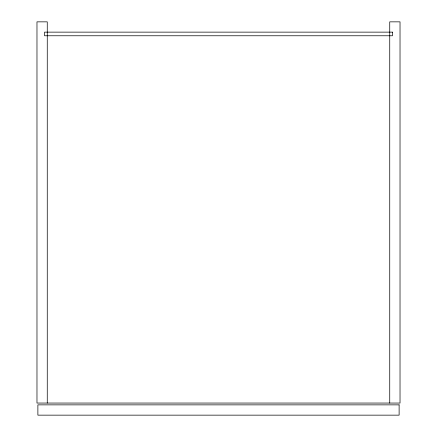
<?xml version="1.0" encoding="UTF-8"?>
<svg xmlns="http://www.w3.org/2000/svg" width="437" height="437" viewBox="0 0 437 437"><rect width="100%" height="100%" fill="white"/><g stroke="black" fill="none" stroke-linecap="round" stroke-linejoin="round"><path stroke-width="0.66" d="M389.738 403.051L389.738 21.85L400.024 21.85L400.024 403.051L36.976 403.051L36.976 21.85L47.262 21.85L47.262 403.051M392.459 32.136L44.541 32.136L44.541 35.768L392.459 35.768L392.459 32.136M399.118 404.864L37.882 404.864L37.882 415.15L399.118 415.15L399.118 404.864"/></g></svg>
